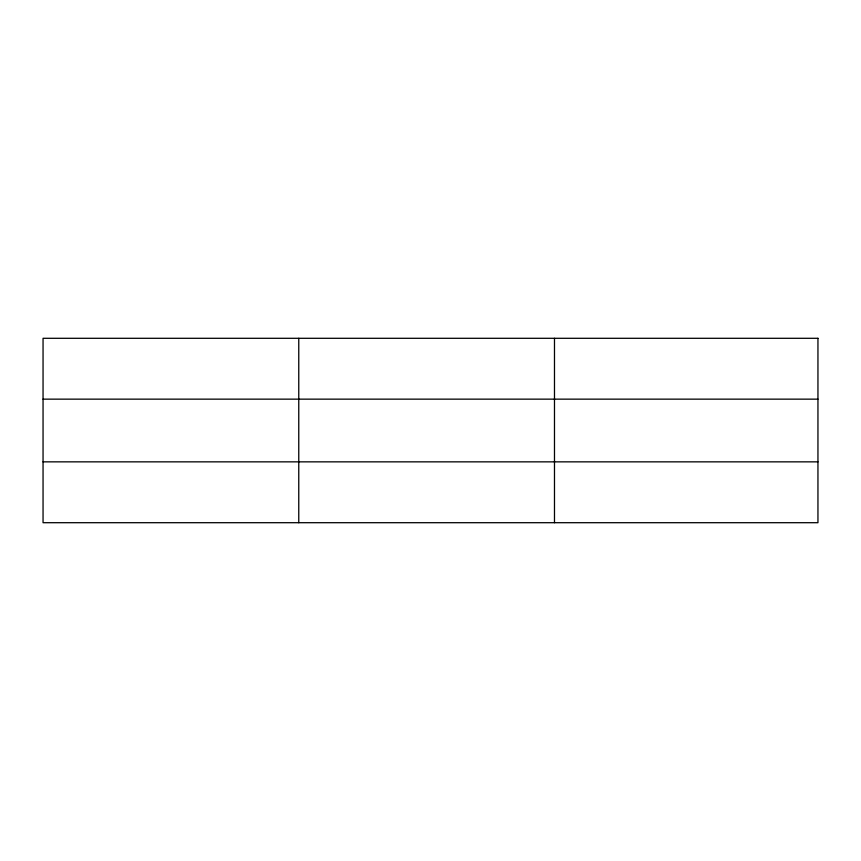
<?xml version="1.0" encoding="UTF-8"?>
<svg xmlns="http://www.w3.org/2000/svg" width="861" height="861" viewBox="0 0 861 861"><rect width="100%" height="100%" fill="white"/><g stroke="black" fill="none" stroke-linecap="round" stroke-linejoin="round"><path stroke-width="1.29" d="M298.767 338.298L298.767 522.702M554.484 338.298L554.484 522.702M43.05 399.149L817.95 399.149M43.05 461.851L817.95 461.851M817.95 338.298L817.95 522.702L43.05 522.702L43.05 338.298L817.95 338.298"/></g></svg>
